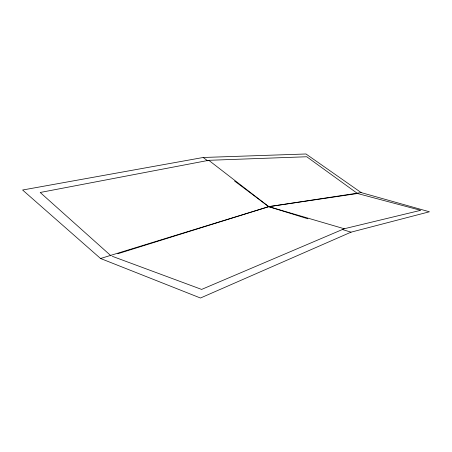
<?xml version="1.0" encoding="UTF-8"?>
<svg xmlns="http://www.w3.org/2000/svg" width="452" height="452" viewBox="0 0 452 452"><rect width="100%" height="100%" fill="white"/><g stroke="black" fill="none" stroke-linecap="round" stroke-linejoin="round"><path stroke-width="0.68" d="M351.006 232.175L200.462 298.015L100.553 258.499L22.6 190.015L203.191 157.482L305.993 153.985L361.165 192.592L429.4 211.785L351.006 232.175L342.243 229.458M111.034 255.843L40.2 192.479L208.784 160.307L306.733 156.759L357.521 193.512L420.705 210.321L344.226 228.752L201.626 289.416L112.362 256.335M117.774 253.742L268.742 206.66L361.165 192.592M100.553 258.499L268.742 206.66L357.521 193.512M344.226 228.752L268.742 206.66L234.565 181.02M307.852 218.791L268.742 206.66L208.784 160.307M203.191 157.482L207.671 160.844"/></g></svg>
